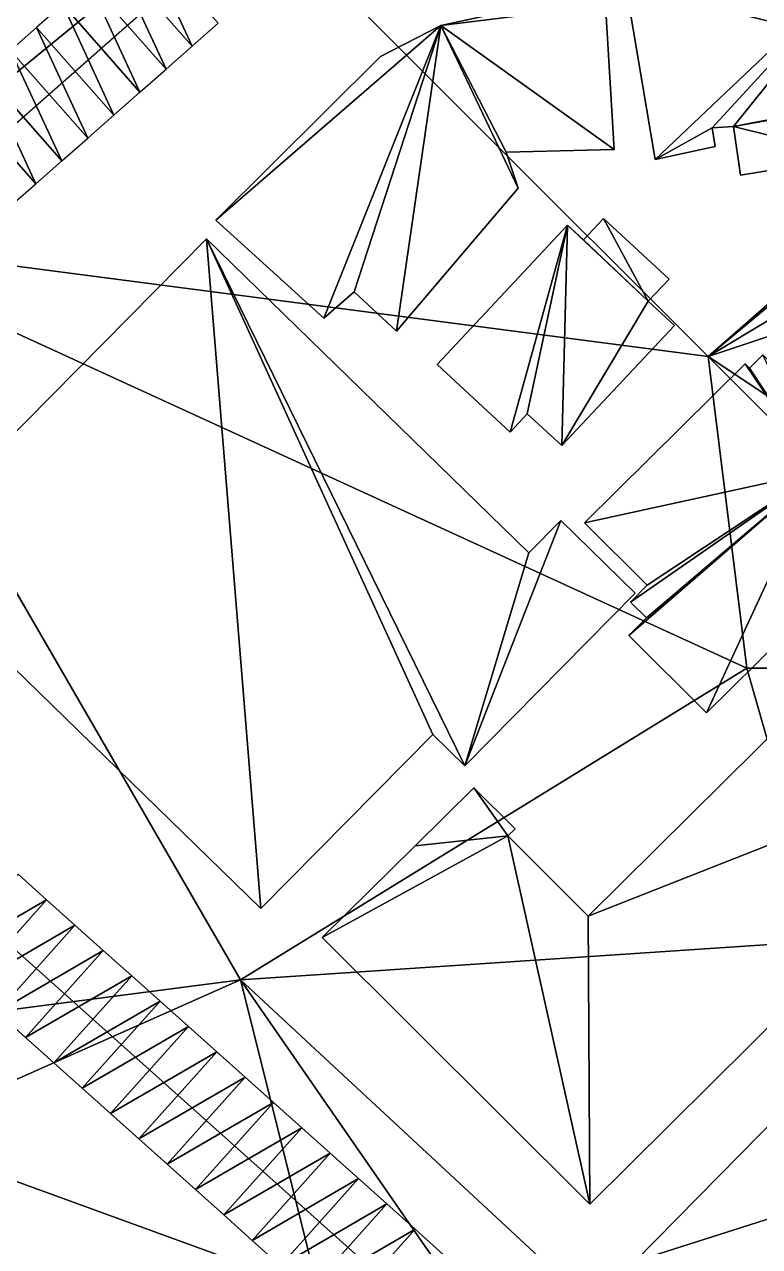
# Model space of a CAD drawing. Header units: metres. Extents: x -1103 to 901, y -902 to 905.
# Drawn here: x -973.1 to -935.4, y 228.3 to 291 of the extents above; entities that cross this region are included whole.
import ezdxf

# ---------------------------------------------------------------- set-up
doc = ezdxf.new("R2010")
doc.units = ezdxf.units.M
for name, color, linetype in [('OSM_BUILDING_FOOTPRINTS', 7, 'CONTINUOUS'), ('OSM_BUILDING_ROOFS', 1, 'CONTINUOUS'), ('OSM_BUILDING_WALLS', 8, 'CONTINUOUS'), ('OSM_ROAD_AXES', 2, 'CONTINUOUS'), ('OSM_ROAD_SURFACE', 9, 'CONTINUOUS'), ('OSM_TERRAIN', 3, 'CONTINUOUS')]:
    doc.layers.add(name, color=color, linetype=linetype)

msp = doc.modelspace()

# ---------------------------------------------------------------- linework, layer by layer
at = {"layer": 'OSM_BUILDING_FOOTPRINTS'}
for points in [[(-942.069, 292.115, 14.005), (-929.579, 294.692, 14.005), (-928.495, 294.659, 14.005), (-927.622, 294.471, 14.005), (-926.561, 294.128, 14.005), (-925.975, 293.807, 14.005), (-925.224, 293.31, 14.005), (-920.968, 288.853, 14.005), (-926.34, 284.075, 14.005), (-929.391, 287.205, 14.005), (-930.728, 286.873, 14.005), (-930.474, 284.274, 14.005), (-936.332, 283.312, 14.005), (-936.697, 285.8, 14.005), (-937.792, 285.745, 14.005), (-937.637, 284.772, 14.005), (-940.71, 284.108, 14.005), (-942.069, 292.115, 14.005)], [(-963.259, 281, 14), (-957.71, 275.958, 14), (-956.163, 277.318, 14), (-953.985, 275.294, 14), (-947.751, 282.648, 14), (-948.359, 284.495, 14), (-942.81, 284.628, 14), (-943.263, 292.038, 14), (-947.652, 291.861, 14), (-951.708, 290.987, 14), (-954.803, 289.405, 14), (-963.259, 281, 14)], [(-951.907, 273.58, 14.001), (-945.209, 280.735, 14.001), (-944.391, 279.983, 14.001), (-943.363, 281.078, 14.001), (-940.002, 277.971, 14.001), (-941.074, 276.831, 14.001), (-939.726, 275.593, 14.001), (-945.496, 269.422, 14.001), (-947.275, 271.059, 14.001), (-948.16, 270.119, 14.001), (-951.907, 273.58, 14.001)], [(-979.685, 263.903, 14), (-963.746, 280.038, 14), (-947.198, 263.926, 14), (-945.562, 265.573, 14), (-941.737, 261.847, 14), (-950.481, 252.988, 14), (-952.128, 254.592, 14), (-960.96, 245.656, 14), (-979.685, 263.903, 14)], [(-919.276, 255.068, 14.015), (-944.058, 230.483, 14.015), (-957.798, 244.163, 14.015), (-953.034, 248.874, 14.015), (-950.027, 251.86, 14.015), (-947.905, 249.748, 14.015), (-948.281, 249.383, 14.015), (-944.147, 245.269, 14.015), (-931.977, 257.324, 14.015), (-934.199, 259.535, 14.015), (-938.078, 255.698, 14.015), (-942.069, 259.668, 14.015), (-941.151, 260.575, 14.015), (-941.98, 261.393, 14.015), (-941.118, 262.256, 14.015), (-944.335, 265.452, 14.015), (-936.089, 273.613, 14.015), (-935.879, 273.403, 14.015), (-935.194, 274.078, 14.015), (-930.761, 269.665, 14.015), (-932.353, 268.084, 14.015), (-919.276, 255.068, 14.015)], [(-941.759, 227.53, 14.03), (-928.892, 240.613, 14.03), (-925.565, 237.384, 14.03), (-932.308, 230.539, 14.03), (-928.76, 227.11, 14.03), (-926.582, 229.333, 14.03), (-922.702, 225.562, 14.03), (-931.025, 217.102, 14.03), (-941.759, 227.53, 14.03)]]:
    msp.add_polyline3d(points, close=True, dxfattribs=at)
at = {"layer": 'OSM_BUILDING_ROOFS'}
for points in [[(-929.579, 294.692, 28.805), (-942.069, 292.115, 28.805), (-940.71, 284.108, 28.805)], [(-929.579, 294.692, 28.805), (-940.71, 284.108, 28.805), (-937.792, 285.745, 28.805)], [(-929.579, 294.692, 28.805), (-937.792, 285.745, 28.805), (-936.697, 285.8, 28.805)], [(-929.579, 294.692, 28.805), (-936.697, 285.8, 28.805), (-929.391, 287.205, 28.805)], [(-951.708, 290.987, 28.8), (-942.81, 284.628, 28.8), (-943.263, 292.038, 28.8)], [(-951.708, 290.987, 28.8), (-943.263, 292.038, 28.8), (-947.652, 291.861, 28.8)], [(-951.708, 290.987, 28.8), (-954.803, 289.405, 28.8), (-963.259, 281, 28.8)], [(-951.708, 290.987, 28.8), (-963.259, 281, 28.8), (-957.71, 275.958, 28.8)], [(-951.708, 290.987, 28.8), (-957.71, 275.958, 28.8), (-956.163, 277.318, 28.8)], [(-951.708, 290.987, 28.8), (-956.163, 277.318, 28.8), (-953.985, 275.294, 28.8)], [(-951.708, 290.987, 28.8), (-953.985, 275.294, 28.8), (-947.751, 282.648, 28.8)], [(-951.708, 290.987, 28.8), (-947.751, 282.648, 28.8), (-948.359, 284.495, 28.8)], [(-951.708, 290.987, 28.8), (-948.359, 284.495, 28.8), (-942.81, 284.628, 28.8)], [(-936.697, 285.8, 28.805), (-930.728, 286.873, 28.805), (-929.391, 287.205, 28.805)], [(-936.697, 285.8, 28.805), (-930.474, 284.274, 28.805), (-930.728, 286.873, 28.805)], [(-940.71, 284.108, 28.805), (-937.637, 284.772, 28.805), (-937.792, 285.745, 28.805)], [(-936.697, 285.8, 28.805), (-936.332, 283.312, 28.805), (-930.474, 284.274, 28.805)], [(-945.209, 280.735, 32.001), (-951.907, 273.58, 32.001), (-948.16, 270.119, 32.001)], [(-945.209, 280.735, 32.001), (-948.16, 270.119, 32.001), (-947.275, 271.059, 32.001)], [(-945.209, 280.735, 32.001), (-947.275, 271.059, 32.001), (-945.496, 269.422, 32.001)], [(-941.074, 276.831, 32.001), (-945.209, 280.735, 32.001), (-945.496, 269.422, 32.001)], [(-941.074, 276.831, 32.001), (-944.391, 279.983, 32.001), (-945.209, 280.735, 32.001)], [(-941.074, 276.831, 32.001), (-943.363, 281.078, 32.001), (-944.391, 279.983, 32.001)], [(-941.074, 276.831, 32.001), (-940.002, 277.971, 32.001), (-943.363, 281.078, 32.001)], [(-963.746, 280.038, 51.2), (-979.685, 263.903, 51.2), (-960.96, 245.656, 51.2)], [(-963.746, 280.038, 51.2), (-960.96, 245.656, 51.2), (-952.128, 254.592, 51.2)], [(-963.746, 280.038, 51.2), (-952.128, 254.592, 51.2), (-950.481, 252.988, 51.2)], [(-950.481, 252.988, 51.2), (-947.198, 263.926, 51.2), (-963.746, 280.038, 51.2)], [(-945.496, 269.422, 32.001), (-939.726, 275.593, 32.001), (-941.074, 276.831, 32.001)], [(-932.353, 268.084, 25.615), (-936.089, 273.613, 25.615), (-944.335, 265.452, 25.615)], [(-932.353, 268.084, 25.615), (-935.879, 273.403, 25.615), (-936.089, 273.613, 25.615)], [(-932.353, 268.084, 25.615), (-935.194, 274.078, 25.615), (-935.879, 273.403, 25.615)], [(-932.353, 268.084, 25.615), (-944.335, 265.452, 25.615), (-941.118, 262.256, 25.615)], [(-932.353, 268.084, 25.615), (-941.151, 260.575, 25.615), (-942.069, 259.668, 25.615)], [(-932.353, 268.084, 25.615), (-942.069, 259.668, 25.615), (-938.078, 255.698, 25.615)], [(-932.353, 268.084, 25.615), (-941.118, 262.256, 25.615), (-941.98, 261.393, 25.615)], [(-932.353, 268.084, 25.615), (-941.98, 261.393, 25.615), (-941.151, 260.575, 25.615)], [(-932.353, 268.084, 25.615), (-938.078, 255.698, 25.615), (-934.199, 259.535, 25.615)], [(-950.481, 252.988, 51.2), (-941.737, 261.847, 51.2), (-945.562, 265.573, 51.2)], [(-950.481, 252.988, 51.2), (-945.562, 265.573, 51.2), (-947.198, 263.926, 51.2)], [(-919.276, 255.068, 25.615), (-931.977, 257.324, 25.615), (-944.147, 245.269, 25.615)], [(-944.147, 245.269, 25.615), (-944.058, 230.483, 25.615), (-919.276, 255.068, 25.615)], [(-948.281, 249.383, 25.615), (-950.027, 251.86, 25.615), (-953.034, 248.874, 25.615)], [(-948.281, 249.383, 25.615), (-947.905, 249.748, 25.615), (-950.027, 251.86, 25.615)], [(-948.281, 249.383, 25.615), (-953.034, 248.874, 25.615), (-957.798, 244.163, 25.615)], [(-948.281, 249.383, 25.615), (-957.798, 244.163, 25.615), (-944.058, 230.483, 25.615)], [(-944.147, 245.269, 25.615), (-948.281, 249.383, 25.615), (-944.058, 230.483, 25.615)], [(-932.308, 230.539, 32.03), (-928.892, 240.613, 32.03), (-941.759, 227.53, 32.03)], [(-941.759, 227.53, 32.03), (-928.76, 227.11, 32.03), (-932.308, 230.539, 32.03)]]:
    msp.add_3dface(points, dxfattribs=at)
at = {"layer": 'OSM_BUILDING_WALLS'}
for points in [[(-947.652, 291.861, 14), (-951.708, 290.987, 14), (-951.708, 290.987, 28.8)], [(-947.652, 291.861, 14), (-951.708, 290.987, 28.8), (-947.652, 291.861, 28.8)], [(-942.81, 284.628, 14), (-943.263, 292.038, 14), (-943.263, 292.038, 28.8)], [(-942.81, 284.628, 14), (-943.263, 292.038, 28.8), (-942.81, 284.628, 28.8)], [(-942.069, 292.115, 14.005), (-940.71, 284.108, 14.005), (-940.71, 284.108, 28.805)], [(-942.069, 292.115, 14.005), (-940.71, 284.108, 28.805), (-942.069, 292.115, 28.805)], [(-951.708, 290.987, 14), (-954.803, 289.405, 14), (-954.803, 289.405, 28.8)], [(-951.708, 290.987, 14), (-954.803, 289.405, 28.8), (-951.708, 290.987, 28.8)], [(-954.803, 289.405, 14), (-963.259, 281, 14), (-963.259, 281, 28.8)], [(-954.803, 289.405, 14), (-963.259, 281, 28.8), (-954.803, 289.405, 28.8)], [(-937.792, 285.745, 14.005), (-936.697, 285.8, 14.005), (-936.697, 285.8, 28.805)], [(-937.792, 285.745, 14.005), (-936.697, 285.8, 28.805), (-937.792, 285.745, 28.805)], [(-937.637, 284.772, 14.005), (-937.792, 285.745, 14.005), (-937.792, 285.745, 28.805)], [(-937.637, 284.772, 14.005), (-937.792, 285.745, 28.805), (-937.637, 284.772, 28.805)], [(-936.697, 285.8, 14.005), (-936.332, 283.312, 14.005), (-936.332, 283.312, 28.805)], [(-936.697, 285.8, 14.005), (-936.332, 283.312, 28.805), (-936.697, 285.8, 28.805)], [(-948.359, 284.495, 14), (-942.81, 284.628, 14), (-942.81, 284.628, 28.8)], [(-948.359, 284.495, 14), (-942.81, 284.628, 28.8), (-948.359, 284.495, 28.8)], [(-947.751, 282.648, 14), (-948.359, 284.495, 14), (-948.359, 284.495, 28.8)], [(-947.751, 282.648, 14), (-948.359, 284.495, 28.8), (-947.751, 282.648, 28.8)], [(-940.71, 284.108, 14.005), (-937.637, 284.772, 14.005), (-937.637, 284.772, 28.805)], [(-940.71, 284.108, 14.005), (-937.637, 284.772, 28.805), (-940.71, 284.108, 28.805)], [(-936.332, 283.312, 14.005), (-930.474, 284.274, 14.005), (-930.474, 284.274, 28.805)], [(-936.332, 283.312, 14.005), (-930.474, 284.274, 28.805), (-936.332, 283.312, 28.805)], [(-953.985, 275.294, 14), (-947.751, 282.648, 14), (-947.751, 282.648, 28.8)], [(-953.985, 275.294, 14), (-947.751, 282.648, 28.8), (-953.985, 275.294, 28.8)], [(-963.259, 281, 14), (-957.71, 275.958, 14), (-957.71, 275.958, 28.8)], [(-963.259, 281, 14), (-957.71, 275.958, 28.8), (-963.259, 281, 28.8)], [(-945.209, 280.735, 14.001), (-951.907, 273.58, 14.001), (-951.907, 273.58, 32.001)], [(-945.209, 280.735, 14.001), (-951.907, 273.58, 32.001), (-945.209, 280.735, 32.001)], [(-944.391, 279.983, 14.001), (-945.209, 280.735, 14.001), (-945.209, 280.735, 32.001)], [(-944.391, 279.983, 14.001), (-945.209, 280.735, 32.001), (-944.391, 279.983, 32.001)], [(-943.363, 281.078, 14.001), (-944.391, 279.983, 14.001), (-944.391, 279.983, 32.001)], [(-943.363, 281.078, 14.001), (-944.391, 279.983, 32.001), (-943.363, 281.078, 32.001)], [(-940.002, 277.971, 14.001), (-943.363, 281.078, 14.001), (-943.363, 281.078, 32.001)], [(-940.002, 277.971, 14.001), (-943.363, 281.078, 32.001), (-940.002, 277.971, 32.001)], [(-963.746, 280.038, 14), (-979.685, 263.903, 14), (-979.685, 263.903, 51.2)], [(-963.746, 280.038, 14), (-979.685, 263.903, 51.2), (-963.746, 280.038, 51.2)], [(-947.198, 263.926, 14), (-963.746, 280.038, 14), (-963.746, 280.038, 51.2)], [(-947.198, 263.926, 14), (-963.746, 280.038, 51.2), (-947.198, 263.926, 51.2)], [(-941.074, 276.831, 14.001), (-940.002, 277.971, 14.001), (-940.002, 277.971, 32.001)], [(-941.074, 276.831, 14.001), (-940.002, 277.971, 32.001), (-941.074, 276.831, 32.001)], [(-957.71, 275.958, 14), (-956.163, 277.318, 14), (-956.163, 277.318, 28.8)], [(-957.71, 275.958, 14), (-956.163, 277.318, 28.8), (-957.71, 275.958, 28.8)], [(-956.163, 277.318, 14), (-953.985, 275.294, 14), (-953.985, 275.294, 28.8)], [(-956.163, 277.318, 14), (-953.985, 275.294, 28.8), (-956.163, 277.318, 28.8)], [(-939.726, 275.593, 14.001), (-941.074, 276.831, 14.001), (-941.074, 276.831, 32.001)], [(-939.726, 275.593, 14.001), (-941.074, 276.831, 32.001), (-939.726, 275.593, 32.001)], [(-945.496, 269.422, 14.001), (-939.726, 275.593, 14.001), (-939.726, 275.593, 32.001)], [(-945.496, 269.422, 14.001), (-939.726, 275.593, 32.001), (-945.496, 269.422, 32.001)], [(-951.907, 273.58, 14.001), (-948.16, 270.119, 14.001), (-948.16, 270.119, 32.001)], [(-951.907, 273.58, 14.001), (-948.16, 270.119, 32.001), (-951.907, 273.58, 32.001)], [(-936.089, 273.613, 14.015), (-944.335, 265.452, 14.015), (-944.335, 265.452, 25.615)], [(-936.089, 273.613, 14.015), (-944.335, 265.452, 25.615), (-936.089, 273.613, 25.615)], [(-935.879, 273.403, 14.015), (-936.089, 273.613, 14.015), (-936.089, 273.613, 25.615)], [(-935.879, 273.403, 14.015), (-936.089, 273.613, 25.615), (-935.879, 273.403, 25.615)], [(-935.194, 274.078, 14.015), (-935.879, 273.403, 14.015), (-935.879, 273.403, 25.615)], [(-935.194, 274.078, 14.015), (-935.879, 273.403, 25.615), (-935.194, 274.078, 25.615)], [(-948.16, 270.119, 14.001), (-947.275, 271.059, 14.001), (-947.275, 271.059, 32.001)], [(-948.16, 270.119, 14.001), (-947.275, 271.059, 32.001), (-948.16, 270.119, 32.001)], [(-947.275, 271.059, 14.001), (-945.496, 269.422, 14.001), (-945.496, 269.422, 32.001)], [(-947.275, 271.059, 14.001), (-945.496, 269.422, 32.001), (-947.275, 271.059, 32.001)], [(-945.562, 265.573, 14), (-947.198, 263.926, 14), (-947.198, 263.926, 51.2)], [(-945.562, 265.573, 14), (-947.198, 263.926, 51.2), (-945.562, 265.573, 51.2)], [(-941.737, 261.847, 14), (-945.562, 265.573, 14), (-945.562, 265.573, 51.2)], [(-941.737, 261.847, 14), (-945.562, 265.573, 51.2), (-941.737, 261.847, 51.2)], [(-944.335, 265.452, 14.015), (-941.118, 262.256, 14.015), (-941.118, 262.256, 25.615)], [(-944.335, 265.452, 14.015), (-941.118, 262.256, 25.615), (-944.335, 265.452, 25.615)], [(-979.685, 263.903, 14), (-960.96, 245.656, 14), (-960.96, 245.656, 51.2)], [(-979.685, 263.903, 14), (-960.96, 245.656, 51.2), (-979.685, 263.903, 51.2)], [(-950.481, 252.988, 14), (-941.737, 261.847, 14), (-941.737, 261.847, 51.2)], [(-950.481, 252.988, 14), (-941.737, 261.847, 51.2), (-950.481, 252.988, 51.2)], [(-941.118, 262.256, 14.015), (-941.98, 261.393, 14.015), (-941.98, 261.393, 25.615)], [(-941.118, 262.256, 14.015), (-941.98, 261.393, 25.615), (-941.118, 262.256, 25.615)], [(-941.98, 261.393, 14.015), (-941.151, 260.575, 14.015), (-941.151, 260.575, 25.615)], [(-941.98, 261.393, 14.015), (-941.151, 260.575, 25.615), (-941.98, 261.393, 25.615)], [(-941.151, 260.575, 14.015), (-942.069, 259.668, 14.015), (-942.069, 259.668, 25.615)], [(-941.151, 260.575, 14.015), (-942.069, 259.668, 25.615), (-941.151, 260.575, 25.615)], [(-942.069, 259.668, 14.015), (-938.078, 255.698, 14.015), (-938.078, 255.698, 25.615)], [(-942.069, 259.668, 14.015), (-938.078, 255.698, 25.615), (-942.069, 259.668, 25.615)], [(-938.078, 255.698, 14.015), (-934.199, 259.535, 14.015), (-934.199, 259.535, 25.615)], [(-938.078, 255.698, 14.015), (-934.199, 259.535, 25.615), (-938.078, 255.698, 25.615)], [(-931.977, 257.324, 14.015), (-944.147, 245.269, 14.015), (-944.147, 245.269, 25.615)], [(-931.977, 257.324, 14.015), (-944.147, 245.269, 25.615), (-931.977, 257.324, 25.615)], [(-944.058, 230.483, 14.015), (-919.276, 255.068, 14.015), (-919.276, 255.068, 25.615)], [(-944.058, 230.483, 14.015), (-919.276, 255.068, 25.615), (-944.058, 230.483, 25.615)], [(-960.96, 245.656, 14), (-952.128, 254.592, 14), (-952.128, 254.592, 51.2)], [(-960.96, 245.656, 14), (-952.128, 254.592, 51.2), (-960.96, 245.656, 51.2)], [(-952.128, 254.592, 14), (-950.481, 252.988, 14), (-950.481, 252.988, 51.2)], [(-952.128, 254.592, 14), (-950.481, 252.988, 51.2), (-952.128, 254.592, 51.2)], [(-950.027, 251.86, 14.015), (-953.034, 248.874, 14.015), (-953.034, 248.874, 25.615)], [(-950.027, 251.86, 14.015), (-953.034, 248.874, 25.615), (-950.027, 251.86, 25.615)], [(-947.905, 249.748, 14.015), (-950.027, 251.86, 14.015), (-950.027, 251.86, 25.615)], [(-947.905, 249.748, 14.015), (-950.027, 251.86, 25.615), (-947.905, 249.748, 25.615)], [(-948.281, 249.383, 14.015), (-947.905, 249.748, 14.015), (-947.905, 249.748, 25.615)], [(-948.281, 249.383, 14.015), (-947.905, 249.748, 25.615), (-948.281, 249.383, 25.615)], [(-944.147, 245.269, 14.015), (-948.281, 249.383, 14.015), (-948.281, 249.383, 25.615)], [(-944.147, 245.269, 14.015), (-948.281, 249.383, 25.615), (-944.147, 245.269, 25.615)], [(-953.034, 248.874, 14.015), (-957.798, 244.163, 14.015), (-957.798, 244.163, 25.615)], [(-953.034, 248.874, 14.015), (-957.798, 244.163, 25.615), (-953.034, 248.874, 25.615)], [(-957.798, 244.163, 14.015), (-944.058, 230.483, 14.015), (-944.058, 230.483, 25.615)], [(-957.798, 244.163, 14.015), (-944.058, 230.483, 25.615), (-957.798, 244.163, 25.615)], [(-928.892, 240.613, 14.03), (-941.759, 227.53, 14.03), (-941.759, 227.53, 32.03)], [(-928.892, 240.613, 14.03), (-941.759, 227.53, 32.03), (-928.892, 240.613, 32.03)]]:
    msp.add_3dface(points, dxfattribs=at)
at = {"layer": 'OSM_ROAD_AXES'}
for points in [[(-958.296, 297.202, 16.064), (-963.79, 294.537, 16.084), (-975.828, 283.931, 16.146), (-994.32, 262.1, 16.222), (-1010.525, 242.525, 16.189), (-1021.014, 229.531, 17.182), (-1040.69, 204.559, 17.837), (-1061.78, 178.117, 18.008), (-1065.394, 173.671, 18.048)], [(-994.32, 262.1, 16.222), (-936.11, 210.024, 16.408)]]:
    msp.add_polyline3d(points, dxfattribs=at)
at = {"layer": 'OSM_ROAD_SURFACE'}
for points in [[(-967.111, 295.609, 16.252), (-968.448, 294.431, 16.26), (-964.482, 289.929, 16.148)], [(-967.111, 295.609, 16.252), (-964.482, 289.929, 16.148), (-963.144, 291.107, 16.141)], [(-968.448, 294.431, 16.26), (-969.786, 293.252, 16.262), (-965.819, 288.75, 16.155)], [(-968.448, 294.431, 16.26), (-965.819, 288.75, 16.155), (-964.482, 289.929, 16.148)], [(-969.786, 293.252, 16.262), (-971.123, 292.074, 16.263), (-967.157, 287.572, 16.162)], [(-969.786, 293.252, 16.262), (-967.157, 287.572, 16.162), (-965.819, 288.75, 16.155)], [(-971.123, 292.074, 16.263), (-972.461, 290.895, 16.264), (-968.494, 286.393, 16.169)], [(-971.123, 292.074, 16.263), (-968.494, 286.393, 16.169), (-967.157, 287.572, 16.162)], [(-972.461, 290.895, 16.264), (-973.798, 289.717, 16.265), (-969.832, 285.215, 16.176)], [(-972.461, 290.895, 16.264), (-969.832, 285.215, 16.176), (-968.494, 286.393, 16.169)], [(-973.798, 289.717, 16.265), (-975.136, 288.538, 16.267), (-971.169, 284.037, 16.182)], [(-973.798, 289.717, 16.265), (-971.169, 284.037, 16.182), (-969.832, 285.215, 16.176)], [(-975.136, 288.538, 16.267), (-976.473, 287.36, 16.268), (-972.507, 282.858, 16.189)], [(-975.136, 288.538, 16.267), (-972.507, 282.858, 16.189), (-971.169, 284.037, 16.182)], [(-976.473, 287.36, 16.268), (-973.681, 281.835, 16.195), (-972.507, 282.858, 16.189)], [(-977.402, 242.939, 16.128), (-971.946, 246.109, 16.107), (-973.402, 247.411, 16.117)], [(-977.402, 242.939, 16.128), (-975.947, 241.638, 16.119), (-971.946, 246.109, 16.107)], [(-975.947, 241.638, 16.119), (-970.491, 244.807, 16.097), (-971.946, 246.109, 16.107)], [(-975.947, 241.638, 16.119), (-974.492, 240.336, 16.109), (-970.491, 244.807, 16.097)], [(-974.492, 240.336, 16.109), (-969.036, 243.505, 16.088), (-970.491, 244.807, 16.097)], [(-974.492, 240.336, 16.109), (-973.036, 239.034, 16.085), (-969.036, 243.505, 16.088)], [(-973.036, 239.034, 16.085), (-967.581, 242.204, 16.078), (-969.036, 243.505, 16.088)], [(-973.036, 239.034, 16.085), (-971.581, 237.732, 16.062), (-967.581, 242.204, 16.078)], [(-971.581, 237.732, 16.062), (-966.125, 240.902, 16.063), (-967.581, 242.204, 16.078)], [(-971.581, 237.732, 16.062), (-970.126, 236.43, 16.086), (-966.125, 240.902, 16.063)], [(-970.126, 236.43, 16.086), (-964.67, 239.6, 16.069), (-966.125, 240.902, 16.063)], [(-970.126, 236.43, 16.086), (-968.671, 235.128, 16.109), (-964.67, 239.6, 16.069)], [(-968.671, 235.128, 16.109), (-963.215, 238.298, 16.093), (-964.67, 239.6, 16.069)], [(-968.671, 235.128, 16.109), (-967.215, 233.826, 16.133), (-963.215, 238.298, 16.093)], [(-967.215, 233.826, 16.133), (-961.76, 236.996, 16.117), (-963.215, 238.298, 16.093)], [(-967.215, 233.826, 16.133), (-965.76, 232.524, 16.157), (-961.76, 236.996, 16.117)], [(-965.76, 232.524, 16.157), (-960.304, 235.694, 16.139), (-961.76, 236.996, 16.117)], [(-965.76, 232.524, 16.157), (-964.305, 231.222, 16.18), (-960.304, 235.694, 16.139)], [(-964.305, 231.222, 16.18), (-958.849, 234.392, 16.151), (-960.304, 235.694, 16.139)], [(-964.305, 231.222, 16.18), (-962.85, 229.921, 16.204), (-958.849, 234.392, 16.151)], [(-962.85, 229.921, 16.204), (-957.394, 233.09, 16.162), (-958.849, 234.392, 16.151)], [(-962.85, 229.921, 16.204), (-961.394, 228.619, 16.228), (-957.394, 233.09, 16.162)], [(-961.394, 228.619, 16.228), (-955.939, 231.788, 16.174), (-957.394, 233.09, 16.162)], [(-961.394, 228.619, 16.228), (-959.939, 227.317, 16.251), (-955.939, 231.788, 16.174)], [(-959.939, 227.317, 16.251), (-954.483, 230.487, 16.186), (-955.939, 231.788, 16.174)], [(-959.939, 227.317, 16.251), (-958.484, 226.015, 16.294), (-954.483, 230.487, 16.186)], [(-958.484, 226.015, 16.294), (-953.028, 229.185, 16.196), (-954.483, 230.487, 16.186)], [(-958.484, 226.015, 16.294), (-957.029, 224.713, 16.293), (-953.028, 229.185, 16.196)], [(-957.029, 224.713, 16.293), (-951.573, 227.883, 16.198), (-953.028, 229.185, 16.196)]]:
    msp.add_3dface(points, dxfattribs=at)
at = {"layer": 'OSM_TERRAIN'}
for points in [[(-952, 312, 16.132), (-922, 288, 16.007), (-924, 332, 16.182)], [(-922, 288, 16.007), (-952, 312, 16.132), (-962, 298, 16.069)], [(-980, 288, 16.46), (-962, 298, 16.069), (-976, 300, 16.843)], [(-938, 274, 16.068), (-962, 298, 16.069), (-984, 280, 16.179)], [(-984, 280, 16.179), (-962, 298, 16.069), (-980, 288, 16.46)], [(-962, 298, 16.069), (-938, 274, 16.068), (-922, 288, 16.007)], [(-938, 274, 16.068), (-926, 284, 16.041), (-922, 288, 16.007)], [(-938, 274, 16.068), (-928, 280, 16.766), (-926, 284, 16.041)], [(-1008, 236, 16.218), (-962, 242, 16), (-984, 280, 16.179)], [(-962, 242, 16), (-936, 258, 16.162), (-984, 280, 16.179)], [(-936, 258, 16.162), (-938, 274, 16.068), (-984, 280, 16.179)], [(-932, 276, 16.791), (-928, 280, 16.766), (-938, 274, 16.068)], [(-938, 274, 16.068), (-926, 266, 16.667), (-932, 276, 16.791)], [(-936, 258, 16.162), (-922, 258, 16.331), (-938, 274, 16.068)], [(-922, 258, 16.331), (-926, 266, 16.667), (-938, 274, 16.068)], [(-962, 242, 16), (-932, 244, 16.162), (-936, 258, 16.162)], [(-932, 244, 16.162), (-922, 258, 16.331), (-936, 258, 16.162)], [(-934, 216, 16.061), (-932, 244, 16.162), (-962, 242, 16)], [(-980, 234, 16.022), (-962, 242, 16), (-1008, 236, 16.218)], [(-958, 226, 16.228), (-962, 242, 16), (-980, 234, 16.022)], [(-958, 226, 16.228), (-944, 216, 16.301), (-962, 242, 16)], [(-944, 216, 16.301), (-934, 216, 16.061), (-962, 242, 16)], [(-990, 228, 16.334), (-972, 226, 16.75), (-980, 234, 16.022)], [(-972, 226, 16.75), (-958, 226, 16.228), (-980, 234, 16.022)]]:
    msp.add_3dface(points, dxfattribs=at)

doc.saveas('drawing.dxf')
